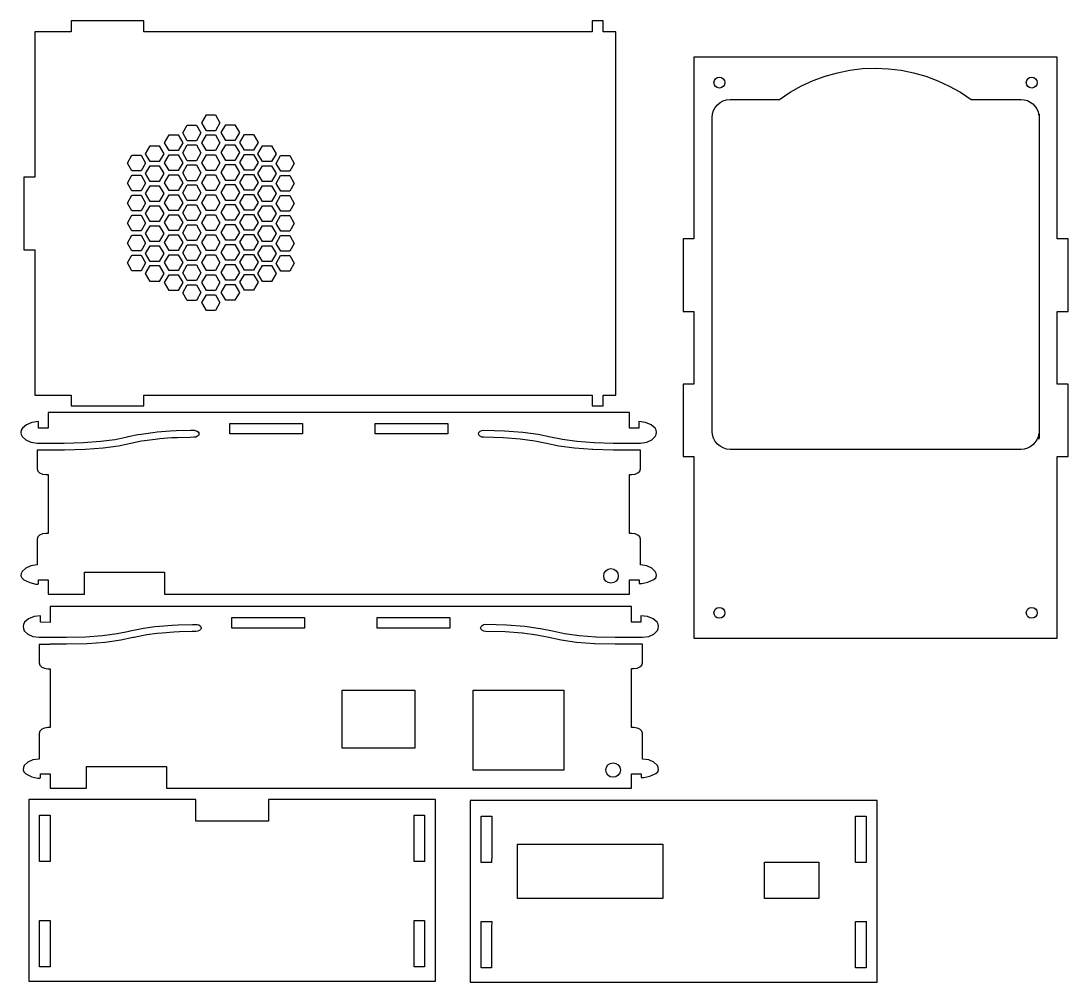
# Model space of a CAD drawing. Extents: x 2 to 290, y 154 to 419.
import ezdxf

# ---------------------------------------------------------------- set-up
doc = ezdxf.new("R2010")
doc.units = 0

msp = doc.modelspace()

# ---------------------------------------------------------------- linework, layer by layer
at = {"layer": 'Layer 1'}
for p, q in [((15.82084, 418.52765), (15.82084, 415.52731)), ((35.82066, 418.52765), (15.82084, 418.52765)), ((35.82066, 415.52731), (35.82066, 418.52765)), ((162.314227, 418.52765), (159.320611, 418.52765)), ((159.320611, 418.52765), (159.320611, 415.52731)), ((162.314227, 415.52731), (162.314227, 418.52765)), ((15.82084, 415.52731), (5.82042, 415.52731)), ((5.82042, 415.52731), (5.82042, 375.527689)), ((144.079164, 415.52731), (35.82066, 415.52731)), ((152.82075, 415.52731), (144.079164, 415.52731)), ((155.820566, 415.52731), (152.82075, 415.52731)), ((159.320611, 415.52731), (155.820566, 415.52731)), ((165.820473, 415.52731), (162.314227, 415.52731)), ((165.820473, 315.527734), (165.820473, 415.52731)), ((227.27333, 408.5502), (187.32487, 408.5502)), ((187.32487, 408.5502), (187.32487, 358.55015)), ((227.27333, 408.54969), (227.27333, 408.5502)), ((247.27366, 408.54969), (227.27333, 408.54969)), ((247.32486, 408.55817), (247.27366, 408.55769)), ((247.27366, 408.55769), (247.27366, 408.54969)), ((247.32486, 408.55017), (247.32486, 408.55817)), ((287.325, 408.55017), (247.32486, 408.55017)), ((287.325, 358.55012), (287.325, 408.55017)), ((223.412329, 403.324818), (226.801465, 404.282935)), ((226.801465, 404.282935), (230.260324, 404.973903)), ((230.260324, 404.973903), (233.77333, 405.39265)), ((233.77333, 405.39265), (237.32491, 405.53411)), ((237.32491, 405.53411), (240.854493, 405.381013)), ((237.32491, 405.53411), (237.32491, 405.53411)), ((240.854493, 405.381013), (244.345159, 404.954076)), ((244.345159, 404.954076), (247.781622, 404.258306)), ((247.781622, 404.258306), (251.148594, 403.298711)), ((192.8253, 401.54934), (192.943096, 402.133174)), ((192.943093, 400.965503), (192.8253, 401.54934)), ((193.264456, 400.488694), (192.943093, 400.965503)), ((192.943096, 402.133174), (193.26446, 402.60998)), ((193.26446, 402.60998), (193.741156, 402.931506)), ((193.741156, 402.931506), (194.32495, 403.0495)), ((194.32495, 403.0495), (194.899064, 402.935353)), ((194.32495, 403.0495), (194.32495, 403.0495)), ((194.899064, 402.935353), (195.385777, 402.610164)), ((195.385777, 402.610164), (195.710969, 402.123454)), ((195.710972, 400.975223), (195.38578, 400.48851)), ((195.710969, 402.123454), (195.82512, 401.54934)), ((195.82512, 401.54934), (195.710972, 400.975223)), ((216.905524, 400.62741), (220.10849, 402.10462)), ((220.10849, 402.10462), (223.412329, 403.324818)), ((251.148594, 403.298711), (254.430787, 402.080298)), ((254.430787, 402.080298), (257.612913, 400.608075)), ((278.82522, 401.54934), (278.943016, 402.133174)), ((278.943013, 400.965503), (278.82522, 401.54934)), ((279.264376, 400.488694), (278.943013, 400.965503)), ((278.943016, 402.133174), (279.26438, 402.60998)), ((279.26438, 402.60998), (279.741076, 402.931506)), ((279.741076, 402.931506), (280.32487, 403.0495)), ((280.32487, 403.0495), (280.898984, 402.935353)), ((280.32487, 403.0495), (280.32487, 403.0495)), ((280.898984, 402.935353), (281.385697, 402.610164)), ((281.385697, 402.610164), (281.710889, 402.123454)), ((281.710892, 400.975223), (281.3857, 400.48851)), ((281.710889, 402.123454), (281.82504, 401.54934)), ((281.82504, 401.54934), (281.710892, 400.975223)), ((193.741153, 400.167165), (193.264456, 400.488694)), ((194.32495, 400.04917), (193.741153, 400.167165)), ((194.899067, 400.163318), (194.32495, 400.04917)), ((195.38578, 400.48851), (194.899067, 400.163318)), ((210.86451, 396.92223), (213.819006, 398.898257)), ((213.819006, 398.898257), (216.905524, 400.62741)), ((257.612913, 400.608075), (260.679687, 398.88705)), ((260.679687, 398.88705), (263.61582, 396.92223)), ((279.741073, 400.167165), (279.264376, 400.488694)), ((280.32487, 400.04917), (279.741073, 400.167165)), ((280.898987, 400.163318), (280.32487, 400.04917)), ((281.3857, 400.48851), (280.898987, 400.163318)), ((193.176807, 394.721403), (193.786435, 395.460875)), ((193.786435, 395.460875), (194.525907, 396.070503)), ((194.525907, 396.070503), (195.375413, 396.530478)), ((195.375413, 396.530478), (196.315144, 396.820991)), ((196.315144, 396.820991), (197.32529, 396.92223)), ((197.32529, 396.92223), (210.86451, 396.92223)), ((263.61582, 396.92223), (277.32506, 396.92223)), ((277.32506, 396.92223), (278.25227, 396.836683)), ((278.25227, 396.836683), (279.120187, 396.590311)), ((279.120187, 396.590311), (279.91408, 396.198519)), ((279.91408, 396.198519), (280.619217, 395.676713)), ((280.619217, 395.676713), (281.220867, 395.040295)), ((281.220867, 395.040295), (281.704297, 394.304673)), ((51.82071, 390.477715), (53.06973, 392.642957)), ((53.06973, 392.642957), (55.56984, 392.643957)), ((55.56984, 392.643957), (56.82041, 390.479748)), ((192.32508, 391.92202), (192.426319, 392.932166)), ((192.426319, 392.932166), (192.716832, 393.871897)), ((192.716832, 393.871897), (193.176807, 394.721403)), ((281.704297, 394.304673), (282.054775, 393.485249)), ((282.054775, 393.485249), (282.25757, 392.59743)), ((282.25757, 392.59743), (282.25757, 392.87958)), ((282.25757, 392.87958), (282.32527, 392.87958)), ((282.32527, 392.87958), (282.32527, 391.92202)), ((46.57814, 387.707336), (47.82716, 389.873096)), ((47.82716, 389.873096), (50.32726, 389.874096)), ((50.32726, 389.874096), (51.57783, 387.70937)), ((53.0718, 388.312989), (51.82071, 390.477715)), ((56.82041, 390.479748), (55.57139, 388.313989)), ((57.15992, 387.791057), (58.40894, 389.956816)), ((58.40894, 389.956816), (60.90853, 389.957816)), ((60.90853, 389.957816), (62.15962, 387.79309)), ((192.32508, 360.53427), (192.32508, 391.92202)), ((282.32527, 391.92202), (282.32527, 305.54951)), ((41.55881, 384.986054), (42.80783, 387.151297)), ((42.80783, 387.151297), (45.30793, 387.152297)), ((45.30793, 387.152297), (46.5585, 384.988088)), ((47.82871, 385.542611), (46.57814, 387.707336)), ((51.57783, 387.70937), (50.32881, 385.543611)), ((51.82071, 384.977755), (53.06973, 387.142998)), ((53.06973, 387.142998), (55.56984, 387.143997)), ((55.57139, 388.313989), (53.0718, 388.312989)), ((55.56984, 387.143997), (56.82041, 384.979788)), ((58.41049, 385.626331), (57.15992, 387.791057)), ((62.15962, 387.79309), (60.9106, 385.627331)), ((62.31361, 385.067188), (63.56263, 387.232948)), ((63.56263, 387.232948), (66.06274, 387.233947)), ((66.06274, 387.233947), (67.31382, 385.069221)), ((36.34, 381.977417), (37.58902, 384.143176)), ((37.58902, 384.143176), (40.08913, 384.144176)), ((40.08913, 384.144176), (41.34022, 381.979451)), ((42.80938, 382.821329), (41.55881, 384.986054)), ((46.5585, 384.988088), (45.30948, 382.822329)), ((46.57814, 382.207377), (47.82716, 384.373136)), ((47.82716, 384.373136), (50.32726, 384.374136)), ((50.32881, 385.543611), (47.82871, 385.542611)), ((50.32726, 384.374136), (51.57783, 382.209411)), ((53.0718, 382.813029), (51.82071, 384.977755)), ((56.82041, 384.979788), (55.57139, 382.814029)), ((57.15992, 382.291096), (58.40894, 384.456856)), ((58.40894, 384.456856), (60.90853, 384.457856)), ((60.9106, 385.627331), (58.41049, 385.626331)), ((60.90853, 384.457856), (62.15962, 382.293131)), ((63.5647, 382.902979), (62.31361, 385.067188)), ((67.31382, 385.069221), (66.0648, 382.903979)), ((67.27558, 381.977417), (68.5246, 384.143176)), ((68.5246, 384.143176), (71.02471, 384.144176)), ((71.02471, 384.144176), (72.27528, 381.979451)), ((31.34548, 379.377025), (32.5945, 381.542268)), ((32.5945, 381.542268), (35.0946, 381.543785)), ((35.0946, 381.543785), (36.34517, 379.37906)), ((37.59109, 379.813208), (36.34, 381.977417)), ((41.34022, 381.979451), (40.0912, 379.814208)), ((41.55881, 379.485579), (42.80783, 381.651338)), ((42.80783, 381.651338), (45.30793, 381.652338)), ((45.30948, 382.822329), (42.80938, 382.821329)), ((45.30793, 381.652338), (46.5585, 379.488129)), ((47.82871, 380.042651), (46.57814, 382.207377)), ((51.57783, 382.209411), (50.32881, 380.043651)), ((51.82071, 379.477278), (53.06973, 381.643037)), ((53.06973, 381.643037), (55.56984, 381.644038)), ((55.57139, 382.814029), (53.0718, 382.813029)), ((55.56984, 381.644038), (56.82041, 379.479829)), ((58.41049, 380.126371), (57.15992, 382.291096)), ((62.15962, 382.293131), (60.9106, 380.127371)), ((62.31361, 379.567229), (63.56263, 381.732988)), ((63.56263, 381.732988), (66.06274, 381.733988)), ((66.0648, 382.903979), (63.5647, 382.902979)), ((66.06274, 381.733988), (67.31382, 379.569262)), ((68.52667, 379.813208), (67.27558, 381.977417)), ((72.27528, 381.979451), (71.02626, 379.814208)), ((72.28303, 379.284526), (73.53205, 381.450285)), ((73.53205, 381.450285), (76.032155, 381.451285)), ((76.032155, 381.451285), (77.282725, 379.28656)), ((32.59605, 377.2123), (31.34548, 379.377025)), ((36.34517, 379.37906), (35.09615, 377.2133)), ((36.34, 376.477466), (37.58902, 378.643225)), ((37.58902, 378.643225), (40.08913, 378.644225)), ((40.0912, 379.814208), (37.59109, 379.813208)), ((40.08913, 378.644225), (41.34022, 376.479499)), ((42.80938, 377.32137), (41.55881, 379.485579)), ((46.5585, 379.488129), (45.30948, 377.32237)), ((46.57814, 376.707426), (47.82716, 378.872668)), ((47.82716, 378.872668), (50.32726, 378.873668)), ((50.32881, 380.043651), (47.82871, 380.042651)), ((50.32726, 378.873668), (51.57783, 376.709459)), ((53.0718, 377.313069), (51.82071, 379.477278)), ((56.82041, 379.479829), (55.57139, 377.314069)), ((57.15992, 376.791139), (58.40894, 378.956381)), ((58.40894, 378.956381), (60.90853, 378.957898)), ((60.9106, 380.127371), (58.41049, 380.126371)), ((60.90853, 378.957898), (62.15962, 376.793172)), ((63.5647, 377.402503), (62.31361, 379.567229)), ((67.31382, 379.569262), (66.0648, 377.403503)), ((67.27558, 376.477466), (68.5246, 378.643225)), ((68.5246, 378.643225), (71.02471, 378.644225)), ((71.02626, 379.814208), (68.52667, 379.813208)), ((71.02471, 378.644225), (72.27528, 376.479499)), ((73.5336, 377.120317), (72.28303, 379.284526)), ((77.282725, 379.28656), (76.033705, 377.121317)), ((5.82042, 375.527689), (2.8206, 375.527689)), ((2.8206, 375.527689), (2.8206, 355.527359)), ((31.34548, 373.877075), (32.5945, 376.042317)), ((32.5945, 376.042317), (35.0946, 376.043317)), ((35.09615, 377.2133), (32.59605, 377.2123)), ((35.0946, 376.043317), (36.34517, 373.879108)), ((37.59109, 374.31274), (36.34, 376.477466)), ((41.34022, 376.479499), (40.0912, 374.31374)), ((41.55881, 373.985627), (42.80783, 376.151387)), ((42.80783, 376.151387), (45.30793, 376.152386)), ((45.30948, 377.32237), (42.80938, 377.32137)), ((45.30793, 376.152386), (46.5585, 373.98766)), ((47.82871, 374.5427), (46.57814, 376.707426)), ((51.57783, 376.709459), (50.32881, 374.5437)), ((51.82071, 373.977327), (53.06973, 376.143086)), ((53.06973, 376.143086), (55.56984, 376.144086)), ((55.57139, 377.314069), (53.0718, 377.313069)), ((55.56984, 376.144086), (56.82041, 373.97936)), ((58.41049, 374.626413), (57.15992, 376.791139)), ((62.15962, 376.793172), (60.9106, 374.627413)), ((62.31361, 374.067277), (63.56263, 376.233036)), ((63.56263, 376.233036), (66.06274, 376.234036)), ((66.0648, 377.403503), (63.5647, 377.402503)), ((66.06274, 376.234036), (67.31382, 374.06931)), ((68.52667, 374.31274), (67.27558, 376.477466)), ((72.27528, 376.479499), (71.02626, 374.31374)), ((72.28303, 373.784495), (73.53205, 375.950254)), ((73.53205, 375.950254), (76.032155, 375.951337)), ((76.033705, 377.121317), (73.5336, 377.120317)), ((76.032155, 375.951337), (77.282725, 373.786611)), ((32.59605, 371.712349), (31.34548, 373.877075)), ((36.34517, 373.879108), (35.09615, 371.713349)), ((36.34, 370.97751), (37.58902, 373.143269)), ((37.58902, 373.143269), (40.08913, 373.144269)), ((40.0912, 374.31374), (37.59109, 374.31274)), ((40.08913, 373.144269), (41.34022, 370.979543)), ((42.80938, 371.821418), (41.55881, 373.985627)), ((46.5585, 373.98766), (45.30948, 371.822418)), ((46.57814, 371.207469), (47.82716, 373.372712)), ((47.82716, 373.372712), (50.32726, 373.373712)), ((50.32881, 374.5437), (47.82871, 374.5427)), ((50.32726, 373.373712), (51.57783, 371.209503)), ((53.0718, 371.813118), (51.82071, 373.977327)), ((56.82041, 373.97936), (55.57139, 371.814118)), ((57.15992, 371.29119), (58.40894, 373.456433)), ((58.40894, 373.456433), (60.90853, 373.457432)), ((60.9106, 374.627413), (58.41049, 374.626413)), ((60.90853, 373.457432), (62.15962, 371.293223)), ((63.5647, 371.902551), (62.31361, 374.067277)), ((67.31382, 374.06931), (66.0648, 371.903551)), ((67.27558, 370.97751), (68.5246, 373.143269)), ((68.5246, 373.143269), (71.02471, 373.144269)), ((71.02626, 374.31374), (68.52667, 374.31274)), ((71.02471, 373.144269), (72.27528, 370.979543)), ((73.5336, 371.619769), (72.28303, 373.784495)), ((77.282725, 373.786611), (76.033705, 371.621369)), ((31.34548, 368.377122), (32.5945, 370.542365)), ((32.5945, 370.542365), (35.0946, 370.543364)), ((35.09615, 371.713349), (32.59605, 371.712349)), ((35.0946, 370.543364), (36.34517, 368.379155)), ((37.59109, 368.812784), (36.34, 370.97751)), ((41.34022, 370.979543), (40.0912, 368.813784)), ((41.55881, 368.485691), (42.80783, 370.65145)), ((42.80783, 370.65145), (45.30793, 370.652433)), ((45.30948, 371.822418), (42.80938, 371.821418)), ((45.30793, 370.652433), (46.5585, 368.487708)), ((47.82871, 369.042744), (46.57814, 371.207469)), ((50.32881, 369.043744), (47.82871, 369.042744)), ((51.57783, 371.209503), (50.32881, 369.043744)), ((51.82071, 368.47739), (53.06973, 370.64315)), ((53.06973, 370.64315), (55.56984, 370.644133)), ((55.57139, 371.814118), (53.0718, 371.813118)), ((55.56984, 370.644133), (56.82041, 368.479407)), ((58.41049, 369.126464), (57.15992, 371.29119)), ((60.9106, 369.127464), (58.41049, 369.126464)), ((62.15962, 371.293223), (60.9106, 369.127464)), ((62.31361, 368.56732), (63.56263, 370.732563)), ((63.56263, 370.732563), (66.06274, 370.733563)), ((66.0648, 371.903551), (63.5647, 371.902551)), ((66.06274, 370.733563), (67.31382, 368.569354)), ((68.52667, 368.812784), (67.27558, 370.97751)), ((72.27528, 370.979543), (71.02626, 368.813784)), ((72.28303, 368.284624), (73.53205, 370.450384)), ((73.53205, 370.450384), (76.032155, 370.451384)), ((76.033705, 371.621369), (73.5336, 371.619769)), ((76.032155, 370.451384), (77.282725, 368.286658)), ((32.59605, 366.212396), (31.34548, 368.377122)), ((35.09615, 366.213396), (32.59605, 366.212396)), ((36.34517, 368.379155), (35.09615, 366.213396)), ((36.34, 365.477565), (37.58902, 367.642808)), ((37.58902, 367.642808), (40.08913, 367.643809)), ((40.0912, 368.813784), (37.59109, 368.812784)), ((40.08913, 367.643809), (41.34022, 365.4796)), ((42.80938, 366.320965), (41.55881, 368.485691)), ((45.30948, 366.322465), (42.80938, 366.320965)), ((46.5585, 368.487708), (45.30948, 366.322465)), ((46.57814, 365.707009), (47.82716, 367.872768)), ((47.82716, 367.872768), (50.32726, 367.873769)), ((50.32726, 367.873769), (51.57783, 365.70956)), ((53.0718, 366.312665), (51.82071, 368.47739)), ((55.57139, 366.314165), (53.0718, 366.312665)), ((56.82041, 368.479407), (55.57139, 366.314165)), ((57.15992, 365.79072), (58.40894, 367.956479)), ((58.40894, 367.956479), (60.90853, 367.957479)), ((60.90853, 367.957479), (62.15962, 365.79327)), ((63.5647, 366.402595), (62.31361, 368.56732)), ((66.0648, 366.403595), (63.5647, 366.402595)), ((67.31382, 368.569354), (66.0648, 366.403595)), ((67.27558, 365.477565), (68.5246, 367.642808)), ((68.5246, 367.642808), (71.02471, 367.643809)), ((71.02626, 368.813784), (68.52667, 368.812784)), ((71.02471, 367.643809), (72.27528, 365.4796)), ((73.5336, 366.119899), (72.28303, 368.284624)), ((77.282725, 368.286658), (76.033705, 366.120899)), ((31.34548, 362.876662), (32.5945, 365.042421)), ((32.5945, 365.042421), (35.0946, 365.043421)), ((35.0946, 365.043421), (36.34517, 362.878696)), ((37.59109, 363.31284), (36.34, 365.477565)), ((40.0912, 363.31384), (37.59109, 363.31284)), ((41.34022, 365.4796), (40.0912, 363.31384)), ((41.55881, 362.985731), (42.80783, 365.15149)), ((42.80783, 365.15149), (45.30793, 365.15249)), ((45.30793, 365.15249), (46.5585, 362.987764)), ((47.82871, 363.5428), (46.57814, 365.707009)), ((50.32881, 363.5438), (47.82871, 363.5428)), ((51.57783, 365.70956), (50.32881, 363.5438)), ((51.82071, 362.977431), (53.06973, 365.14319)), ((53.06973, 365.14319), (55.56984, 365.14419)), ((55.56984, 365.14419), (56.82041, 362.979465)), ((58.41049, 363.626511), (57.15992, 365.79072)), ((60.9106, 363.627511), (58.41049, 363.626511)), ((62.15962, 365.79327), (60.9106, 363.627511)), ((62.31361, 363.067377), (63.56263, 365.232619)), ((63.56263, 365.232619), (66.06274, 365.23362)), ((66.06274, 365.23362), (67.31382, 363.069411)), ((68.52667, 363.31284), (67.27558, 365.477565)), ((71.02626, 363.31384), (68.52667, 363.31284)), ((72.27528, 365.4796), (71.02626, 363.31384)), ((72.28303, 362.784682), (73.53205, 364.949924)), ((73.53205, 364.949924), (76.032155, 364.951441)), ((76.033705, 366.120899), (73.5336, 366.119899)), ((76.032155, 364.951441), (77.282725, 362.786716)), ((32.59605, 360.712453), (31.34548, 362.876662)), ((35.09615, 360.713453), (32.59605, 360.712453)), ((36.34517, 362.878696), (35.09615, 360.713453)), ((36.34, 359.977615), (37.58902, 362.142857)), ((37.58902, 362.142857), (40.08913, 362.143857)), ((40.08913, 362.143857), (41.34022, 359.979648)), ((42.80938, 360.821005), (41.55881, 362.985731)), ((45.30948, 360.822005), (42.80938, 360.821005)), ((46.5585, 362.987764), (45.30948, 360.822005)), ((46.57814, 360.207058), (47.82716, 362.372817)), ((47.82716, 362.372817), (50.32726, 362.373817)), ((50.32726, 362.373817), (51.57783, 360.209091)), ((53.0718, 360.812705), (51.82071, 362.977431)), ((55.57139, 360.813705), (53.0718, 360.812705)), ((56.82041, 362.979465), (55.57139, 360.813705)), ((57.15992, 360.290778), (58.40894, 362.456537)), ((58.40894, 362.456537), (60.90853, 362.457537)), ((60.90853, 362.457537), (62.15962, 360.292811)), ((63.5647, 360.902651), (62.31361, 363.067377)), ((66.0648, 360.903651), (63.5647, 360.902651)), ((67.31382, 363.069411), (66.0648, 360.903651)), ((67.27558, 359.977615), (68.5246, 362.142857)), ((68.5246, 362.142857), (71.02471, 362.143857)), ((71.02471, 362.143857), (72.27528, 359.979648)), ((73.5336, 360.619956), (72.28303, 362.784682)), ((76.033705, 360.620956), (73.5336, 360.619956)), ((77.282725, 362.786716), (76.033705, 360.620956)), ((192.32508, 305.54951), (192.32508, 360.53427)), ((31.34548, 357.37671), (32.5945, 359.542469)), ((32.5945, 359.542469), (35.0946, 359.543469)), ((35.0946, 359.543469), (36.34517, 357.378743)), ((37.59109, 357.812889), (36.34, 359.977615)), ((40.0912, 357.813889), (37.59109, 357.812889)), ((41.34022, 359.979648), (40.0912, 357.813889)), ((41.55881, 357.485779), (42.80783, 359.651022)), ((42.80783, 359.651022), (45.30793, 359.652538)), ((45.30793, 359.652538), (46.5585, 357.487812)), ((47.82871, 358.042849), (46.57814, 360.207058)), ((50.32881, 358.043849), (47.82871, 358.042849)), ((51.57783, 360.209091), (50.32881, 358.043849)), ((51.82071, 357.477479), (53.06973, 359.642722)), ((53.06973, 359.642722), (55.56984, 359.644238)), ((55.56984, 359.644238), (56.82041, 357.479512)), ((58.41049, 358.126569), (57.15992, 360.290778)), ((60.9106, 358.127569), (58.41049, 358.126569)), ((62.15962, 360.292811), (60.9106, 358.127569)), ((62.31361, 357.566909), (63.56263, 359.732669)), ((63.5647, 355.4027), (62.31361, 357.566909)), ((63.56263, 359.732669), (66.06274, 359.733668)), ((66.06274, 359.733668), (67.31382, 357.569459)), ((67.31382, 357.569459), (66.0648, 355.4037)), ((68.52667, 357.812889), (67.27558, 359.977615)), ((71.02626, 357.813889), (68.52667, 357.812889)), ((72.27528, 359.979648), (71.02626, 357.813889)), ((72.28303, 357.284727), (73.53205, 359.449969)), ((73.53205, 359.449969), (76.032155, 359.450969)), ((76.032155, 359.450969), (77.282725, 357.28676)), ((187.32487, 358.55015), (184.32505, 358.55015)), ((184.32505, 358.55015), (184.32505, 338.54983)), ((290.32482, 358.55012), (287.325, 358.55012)), ((290.32482, 338.5498), (290.32482, 358.55012)), ((2.8206, 355.527359), (5.82042, 355.527359)), ((5.82042, 355.527359), (5.82042, 315.527734)), ((32.59605, 355.212501), (31.34548, 357.37671)), ((35.09615, 355.213501), (32.59605, 355.212501)), ((36.34517, 357.378743), (35.09615, 355.213501)), ((36.34, 354.477142), (37.58902, 356.642902)), ((37.58902, 356.642902), (40.08913, 356.643901)), ((40.08913, 356.643901), (41.34022, 354.479692)), ((42.80938, 355.321053), (41.55881, 357.485779)), ((45.30948, 355.322053), (42.80938, 355.321053)), ((46.5585, 357.487812), (45.30948, 355.322053)), ((46.57814, 354.707018), (47.82716, 356.872778)), ((47.82871, 352.542293), (46.57814, 354.707018)), ((47.82716, 356.872778), (50.32726, 356.873861)), ((50.32726, 356.873861), (51.57783, 354.709136)), ((51.57783, 354.709136), (50.32881, 352.543893)), ((53.0718, 355.312753), (51.82071, 357.477479)), ((55.57139, 355.313753), (53.0718, 355.312753)), ((56.82041, 357.479512), (55.57139, 355.313753)), ((57.15992, 354.790822), (58.40894, 356.956582)), ((58.41049, 352.626613), (57.15992, 354.790822)), ((58.40894, 356.956582), (60.90853, 356.957581)), ((60.90853, 356.957581), (62.15962, 354.792855)), ((62.15962, 354.792855), (60.9106, 352.627613)), ((66.0648, 355.4037), (63.5647, 355.4027)), ((67.27558, 354.477142), (68.5246, 356.642902)), ((68.5246, 356.642902), (71.02471, 356.643901)), ((71.02471, 356.643901), (72.27528, 354.479692)), ((73.5336, 355.120001), (72.28303, 357.284727)), ((76.033705, 355.121001), (73.5336, 355.120001)), ((77.282725, 357.28676), (76.033705, 355.121001)), ((31.34548, 351.876767), (32.5945, 354.042527)), ((32.59605, 349.712042), (31.34548, 351.876767)), ((32.5945, 354.042527), (35.0946, 354.04351)), ((35.0946, 354.04351), (36.34517, 351.878784)), ((36.34517, 351.878784), (35.09615, 349.713542)), ((37.59109, 352.312933), (36.34, 354.477142)), ((40.0912, 352.313933), (37.59109, 352.312933)), ((41.34022, 354.479692), (40.0912, 352.313933)), ((41.55881, 351.985819), (42.80783, 354.151061)), ((42.80938, 349.821093), (41.55881, 351.985819)), ((42.80783, 354.151061), (45.30793, 354.152062)), ((45.30793, 354.152062), (46.5585, 351.987853)), ((46.5585, 351.987853), (45.30948, 349.822093)), ((50.32881, 352.543893), (47.82871, 352.542293)), ((51.82071, 351.977519), (53.06973, 354.142762)), ((53.0718, 349.812794), (51.82071, 351.977519)), ((53.06973, 354.142762), (55.56984, 354.143762)), ((55.56984, 354.143762), (56.82041, 351.979553)), ((56.82041, 351.979553), (55.57139, 349.813794)), ((60.9106, 352.627613), (58.41049, 352.626613)), ((62.31361, 352.066953), (63.56263, 354.232712)), ((63.5647, 349.902744), (62.31361, 352.066953)), ((63.56263, 354.232712), (66.06274, 354.233712)), ((66.06274, 354.233712), (67.31382, 352.068987)), ((67.31382, 352.068987), (66.0648, 349.903744)), ((68.52667, 352.312933), (67.27558, 354.477142)), ((71.02626, 352.313933), (68.52667, 352.312933)), ((72.27528, 354.479692), (71.02626, 352.313933)), ((72.28303, 351.784251), (73.53205, 353.950011)), ((73.5336, 349.620042), (72.28303, 351.784251)), ((73.53205, 353.950011), (76.032155, 353.95101)), ((76.032155, 353.95101), (77.282725, 351.786801)), ((77.282725, 351.786801), (76.033705, 349.621042)), ((35.09615, 349.713542), (32.59605, 349.712042)), ((36.34, 348.977182), (37.58902, 351.142941)), ((37.59109, 346.812973), (36.34, 348.977182)), ((37.58902, 351.142941), (40.08913, 351.143941)), ((40.08913, 351.143941), (41.34022, 348.979216)), ((41.34022, 348.979216), (40.0912, 346.813973)), ((45.30948, 349.822093), (42.80938, 349.821093)), ((46.57814, 349.207143), (47.82716, 351.372902)), ((47.82871, 347.042417), (46.57814, 349.207143)), ((47.82716, 351.372902), (50.32726, 351.373902)), ((50.32726, 351.373902), (51.57783, 349.209176)), ((51.57783, 349.209176), (50.32881, 347.043417)), ((55.57139, 349.813794), (53.0718, 349.812794)), ((57.15992, 349.290863), (58.40894, 351.456622)), ((58.41049, 347.126137), (57.15992, 349.290863)), ((58.40894, 351.456622), (60.90853, 351.457622)), ((60.90853, 351.457622), (62.15962, 349.292897)), ((62.15962, 349.292897), (60.9106, 347.127137)), ((66.0648, 349.903744), (63.5647, 349.902744)), ((67.27558, 348.977182), (68.5246, 351.142941)), ((68.52667, 346.812973), (67.27558, 348.977182)), ((68.5246, 351.142941), (71.02471, 351.143941)), ((71.02471, 351.143941), (72.27528, 348.979216)), ((72.27528, 348.979216), (71.02626, 346.813973)), ((76.033705, 349.621042), (73.5336, 349.620042)), ((40.0912, 346.813973), (37.59109, 346.812973)), ((41.55881, 346.485344), (42.80783, 348.651103)), ((42.80938, 344.321135), (41.55881, 346.485344)), ((42.80783, 348.651103), (45.30793, 348.652103)), ((45.30793, 348.652103), (46.5585, 346.487894)), ((46.5585, 346.487894), (45.30948, 344.322135)), ((50.32881, 347.043417), (47.82871, 347.042417)), ((51.82071, 346.477043), (53.06973, 348.642802)), ((53.0718, 344.312834), (51.82071, 346.477043)), ((53.06973, 348.642802), (55.56984, 348.643803)), ((55.56984, 348.643803), (56.82041, 346.479594)), ((56.82041, 346.479594), (55.57139, 344.313834)), ((60.9106, 347.127137), (58.41049, 347.126137)), ((62.31361, 346.56691), (63.56263, 348.732669)), ((63.5647, 344.402184), (62.31361, 346.56691)), ((63.56263, 348.732669), (66.06274, 348.733753)), ((66.06274, 348.733753), (67.31382, 346.569027)), ((67.31382, 346.569027), (66.0648, 344.403784)), ((71.02626, 346.813973), (68.52667, 346.812973)), ((45.30948, 344.322135), (42.80938, 344.321135)), ((46.57814, 343.707183), (47.82716, 345.872426)), ((47.82871, 341.542457), (46.57814, 343.707183)), ((47.82716, 345.872426), (50.32726, 345.873942)), ((50.32726, 345.873942), (51.57783, 343.709216)), ((51.57783, 343.709216), (50.32881, 341.543457)), ((51.82071, 340.977117), (53.06973, 343.142876)), ((53.06973, 343.142876), (55.56984, 343.143876)), ((55.57139, 344.313834), (53.0718, 344.312834)), ((55.56984, 343.143876), (56.82041, 340.97915)), ((57.15992, 343.790903), (58.40894, 345.956662)), ((58.41049, 341.626177), (57.15992, 343.790903)), ((58.40894, 345.956662), (60.90853, 345.957662)), ((60.90853, 345.957662), (62.15962, 343.792936)), ((62.15962, 343.792936), (60.9106, 341.627177)), ((66.0648, 344.403784), (63.5647, 344.402184)), ((50.32881, 341.543457), (47.82871, 341.542457)), ((53.0718, 338.812908), (51.82071, 340.977117)), ((56.82041, 340.97915), (55.57139, 338.813908)), ((60.9106, 341.627177), (58.41049, 341.626177)), ((55.57139, 338.813908), (53.0718, 338.812908)), ((184.32505, 338.54983), (187.32487, 338.54983)), ((187.32487, 338.54983), (187.32487, 318.55001)), ((287.325, 318.54998), (287.325, 338.5498)), ((287.325, 338.5498), (290.32482, 338.5498)), ((187.32487, 318.55001), (184.32505, 318.55001)), ((184.32505, 318.55001), (184.32505, 298.5502)), ((290.32482, 318.54998), (287.325, 318.54998)), ((290.32482, 298.55017), (290.32482, 318.54998)), ((5.82042, 315.527734), (15.88337, 315.527734)), ((15.88337, 315.527734), (15.88337, 312.5274)), ((35.88318, 312.5274), (35.88318, 315.527734)), ((35.88318, 315.527734), (142.874587, 315.527734)), ((142.874587, 315.527734), (152.82075, 315.527734)), ((152.82075, 315.527734), (155.820566, 315.527734)), ((155.820566, 315.527734), (158.402838, 315.527734)), ((158.402838, 315.527734), (159.320611, 315.527734)), ((159.320611, 315.527734), (159.320611, 312.5274)), ((162.314227, 312.5274), (162.314227, 315.527734)), ((162.314227, 315.527734), (165.820473, 315.527734)), ((15.88337, 312.5274), (35.88318, 312.5274)), ((159.320611, 312.5274), (162.314227, 312.5274)), ((9.49755, 310.714098), (9.49755, 306.396015)), ((28.653378, 310.713579), (9.49755, 310.714098)), ((34.297993, 310.713579), (28.653378, 310.713579)), ((144.775955, 310.713579), (34.297993, 310.713579)), ((150.415402, 310.713579), (144.775955, 310.713579)), ((169.576499, 310.713579), (150.415402, 310.713579)), ((169.576499, 306.396015), (169.576499, 310.713579)), ((2.128669, 305.837969), (2.022293, 305.243133)), ((2.430072, 306.391348), (2.128669, 305.837969)), ((3.511616, 307.327069), (2.430072, 306.391348)), ((5.054239, 307.956952), (3.511616, 307.327069)), ((6.84525, 308.187655), (5.054239, 307.956952)), ((6.837247, 306.401201), (6.84525, 308.187655)), ((9.49704, 306.384651), (6.837247, 306.401201)), ((9.49755, 306.396015), (9.49704, 306.396015)), ((9.49704, 306.396015), (9.49704, 306.384651)), ((39.551248, 305.354307), (43.116408, 305.636974)), ((43.116408, 305.636974), (44.715793, 305.720175)), ((44.715793, 305.720175), (48.706758, 305.822492)), ((48.706758, 305.822492), (49.563552, 305.833856)), ((49.563552, 305.833856), (49.77646, 305.81938)), ((49.77646, 305.81938), (49.943376, 305.797148)), ((49.943376, 305.797148), (50.384179, 305.668477)), ((50.384179, 305.668477), (50.401187, 305.661217)), ((50.401187, 305.661217), (50.792377, 305.400768)), ((59.52032, 307.71428), (79.52943, 307.71428)), ((59.522331, 304.815764), (59.52032, 307.71428)), ((79.52943, 307.71428), (79.531431, 304.825054)), ((99.537521, 304.810452), (99.53904, 307.71428)), ((99.53904, 307.71428), (119.54763, 307.71428)), ((119.54763, 307.71428), (119.543528, 304.80955)), ((128.434694, 305.555937), (128.906058, 305.766891)), ((128.906058, 305.766891), (129.483899, 305.844268)), ((129.483899, 305.844268), (135.169357, 305.697812)), ((135.169357, 305.697812), (140.179883, 305.30063)), ((172.149467, 306.396015), (169.576499, 306.396015)), ((172.157771, 308.215542), (172.149467, 306.396015)), ((173.955243, 307.982254), (172.157771, 308.215542)), ((175.512077, 307.346686), (173.955243, 307.982254)), ((176.607833, 306.405281), (175.512077, 307.346686)), ((176.91392, 305.850029), (176.607833, 306.405281)), ((177.022072, 305.254483), (176.91392, 305.850029)), ((2.022293, 305.243133), (2.112718, 304.647922)), ((2.112718, 304.647922), (2.372062, 304.093549)), ((2.372062, 304.093549), (3.325919, 303.154809)), ((3.325919, 303.154809), (4.740684, 302.521906)), ((19.249566, 302.418364), (23.939633, 302.775536)), ((23.939633, 302.775536), (27.954115, 303.316217)), ((27.954115, 303.316217), (31.22566, 303.99573)), ((31.22566, 303.99573), (31.563105, 304.073763)), ((31.563105, 304.073763), (34.235294, 304.632387)), ((35.212443, 302.774154), (32.601243, 302.232067)), ((34.235294, 304.632387), (35.157208, 304.787931)), ((35.157208, 304.787931), (38.302744, 305.220982)), ((36.073379, 302.917296), (35.212443, 302.774154)), ((38.991541, 303.310555), (36.073379, 302.917296)), ((38.302744, 305.220982), (39.551248, 305.354307)), ((40.297411, 303.445431), (38.991541, 303.310555)), ((43.519953, 303.690894), (40.297411, 303.445431)), ((45.118818, 303.769441), (43.519953, 303.690894)), ((48.634365, 303.855221), (45.118818, 303.769441)), ((49.585212, 303.878491), (48.634365, 303.855221)), ((50.152175, 303.954044), (49.585212, 303.878491)), ((50.617707, 304.159092), (50.152175, 303.954044)), ((50.664728, 304.196837), (50.617707, 304.159092)), ((50.892623, 304.421115), (50.664728, 304.196837)), ((50.792377, 305.400768), (50.794378, 305.400317)), ((50.794378, 305.400317), (50.795378, 305.399867)), ((50.795378, 305.399867), (51.001573, 305.082575)), ((50.979963, 304.573041), (50.892623, 304.421115)), ((51.030086, 304.73634), (50.979963, 304.573041)), ((51.001573, 305.082575), (51.022783, 305.012808)), ((51.022783, 305.012808), (51.047094, 304.850546)), ((51.047094, 304.850546), (51.030086, 304.73634)), ((79.531431, 304.825054), (59.522331, 304.815764)), ((119.543528, 304.80955), (99.537521, 304.810452)), ((128.000786, 304.86035), (128.117154, 305.243168)), ((128.254101, 304.309847), (128.000786, 304.86035)), ((128.117154, 305.243168), (128.434694, 305.555937)), ((128.906674, 303.953428), (128.254101, 304.309847)), ((129.483899, 303.876432), (128.906674, 303.953428)), ((129.487001, 303.876432), (129.483899, 303.876432)), ((134.772356, 303.74765), (129.487001, 303.876432)), ((139.45228, 303.391706), (134.772356, 303.74765)), ((139.468817, 303.390353), (139.45228, 303.391706)), ((139.49569, 303.387197), (139.468817, 303.390353)), ((143.483041, 302.849763), (139.49569, 303.387197)), ((140.179883, 305.30063), (144.402879, 304.71927)), ((143.486142, 302.849312), (143.483041, 302.849763)), ((143.489244, 302.848861), (143.486142, 302.849312)), ((146.747959, 302.172417), (143.489244, 302.848861)), ((144.402879, 304.71927), (144.451971, 304.711017)), ((144.451971, 304.711017), (147.818173, 304.007186)), ((147.818173, 304.007186), (147.821775, 304.006735)), ((147.821775, 304.006735), (151.090308, 303.327711)), ((151.090308, 303.327711), (151.093409, 303.32726)), ((151.093409, 303.32726), (151.09601, 303.326809)), ((151.09601, 303.326809), (155.098865, 302.787311)), ((155.098865, 302.787311), (155.105068, 302.78686)), ((155.105068, 302.78686), (155.125217, 302.785507)), ((155.125217, 302.785507), (159.772993, 302.431526)), ((174.303679, 302.533256), (175.718445, 303.166161)), ((175.718445, 303.166161), (176.672302, 304.104902)), ((176.672302, 304.104902), (176.931646, 304.659274)), ((176.931646, 304.659274), (177.022072, 305.254483)), ((192.426319, 304.539364), (192.32508, 305.54951)), ((192.716832, 303.599633), (192.426319, 304.539364)), ((193.176807, 302.750127), (192.716832, 303.599633)), ((193.786435, 302.010655), (193.176807, 302.750127)), ((281.704297, 303.166857), (281.220867, 302.431235)), ((282.054775, 303.986281), (281.704297, 303.166857)), ((282.25757, 304.8741), (282.054775, 303.986281)), ((282.25757, 303.37393), (282.25757, 304.8741)), ((282.32527, 304.04935), (282.25757, 303.37393)), ((282.32527, 305.54951), (282.32527, 304.04935)), ((4.740684, 302.521906), (6.473179, 302.289829)), ((6.473179, 302.289829), (13.951268, 302.289378)), ((9.49723, 300.322087), (6.47416, 300.322087)), ((6.47416, 300.322087), (6.47416, 295.200841)), ((13.973958, 300.333992), (9.49723, 300.333992)), ((9.49723, 300.333992), (9.49723, 300.322087)), ((13.951268, 302.289378), (19.249566, 302.418364)), ((19.659382, 300.480446), (13.973958, 300.333992)), ((24.669955, 300.877712), (19.659382, 300.480446)), ((28.917132, 301.462651), (24.669955, 300.877712)), ((32.31237, 302.172121), (28.917132, 301.462651)), ((32.601243, 302.232067), (32.31237, 302.172121)), ((146.753662, 302.171064), (146.747959, 302.172417)), ((146.756763, 302.170613), (146.753662, 302.171064)), ((150.148803, 301.461614), (146.756763, 302.170613)), ((150.151904, 301.461163), (150.148803, 301.461614)), ((150.154505, 301.460712), (150.151904, 301.461163)), ((154.390421, 300.877286), (150.154505, 301.460712)), ((154.396124, 300.876835), (154.390421, 300.877286)), ((154.414722, 300.875482), (154.396124, 300.876835)), ((159.383926, 300.48119), (154.414722, 300.875482)), ((159.440252, 300.478034), (159.383926, 300.48119)), ((165.092618, 300.332822), (159.440252, 300.478034)), ((159.772993, 302.431526), (159.828809, 302.42882)), ((159.828809, 302.42882), (165.056911, 302.301178)), ((165.056911, 302.301178), (165.096189, 302.300276)), ((165.095219, 300.332822), (165.092618, 300.332822)), ((169.570913, 300.332822), (165.095219, 300.332822)), ((165.096189, 302.300276), (169.57085, 302.300727)), ((169.57085, 302.300727), (169.57085, 302.301178)), ((169.57085, 302.301178), (172.571182, 302.301178)), ((172.571245, 300.332822), (169.570913, 300.332822)), ((172.571182, 302.301178), (174.303679, 302.533256)), ((172.571245, 295.21324), (172.571245, 300.332822)), ((194.525907, 301.401027), (193.786435, 302.010655)), ((195.375413, 300.941052), (194.525907, 301.401027)), ((196.315144, 300.650539), (195.375413, 300.941052)), ((197.32529, 300.5493), (196.315144, 300.650539)), ((277.32506, 300.5493), (197.32529, 300.5493)), ((278.25227, 300.634847), (277.32506, 300.5493)), ((279.120187, 300.881219), (278.25227, 300.634847)), ((279.91408, 301.273011), (279.120187, 300.881219)), ((280.619217, 301.794818), (279.91408, 301.273011)), ((281.220867, 302.431235), (280.619217, 301.794818)), ((184.32505, 298.5502), (187.32487, 298.5502)), ((187.32487, 298.5502), (187.32487, 248.55015)), ((287.325, 248.55012), (287.325, 298.55017)), ((287.325, 298.55017), (290.32482, 298.55017)), ((6.47416, 295.200841), (6.660654, 294.587615)), ((6.660654, 294.587615), (7.169312, 294.086779)), ((7.169312, 294.086779), (7.9239, 293.749071)), ((171.121512, 293.76147), (171.876097, 294.09918)), ((171.876097, 294.09918), (172.384753, 294.600016)), ((172.384753, 294.600016), (172.571245, 295.21324)), ((7.9239, 293.749071), (8.848181, 293.625226)), ((8.848181, 293.625226), (9.522551, 293.625226)), ((9.522551, 293.625226), (9.522551, 277.412787)), ((169.577114, 277.412785), (169.577114, 293.637625)), ((169.577114, 293.637625), (170.197231, 293.637625)), ((170.197231, 293.637625), (171.121512, 293.76147)), ((7.169042, 276.939163), (6.660562, 276.438305)), ((7.923451, 277.276987), (7.169042, 276.939163)), ((8.847651, 277.4009), (7.923451, 277.276987)), ((9.49774, 277.4009), (8.847651, 277.4009)), ((9.522551, 277.412787), (9.49774, 277.412787)), ((9.49774, 277.412787), (9.49774, 277.4009)), ((170.197231, 277.412785), (169.577114, 277.412785)), ((171.121512, 277.288872), (170.197231, 277.412785)), ((171.876097, 276.951048), (171.121512, 277.288872)), ((172.384753, 276.45019), (171.876097, 276.951048)), ((6.660562, 276.438305), (6.47415, 275.825286)), ((6.47415, 275.825286), (6.47415, 268.736319)), ((172.571245, 275.837172), (172.384753, 276.45019)), ((172.571245, 268.748202), (172.571245, 275.837172)), ((4.741274, 268.504147), (3.326551, 267.871043)), ((6.47415, 268.736319), (4.741274, 268.504147)), ((174.304121, 268.51603), (172.571245, 268.748202)), ((175.718845, 267.882926), (174.304121, 268.51603)), ((2.113652, 266.377701), (2.023263, 265.782495)), ((2.023263, 265.782495), (2.230855, 265.197886)), ((2.372906, 266.93212), (2.113652, 266.377701)), ((3.326551, 267.871043), (2.372906, 266.93212)), ((19.50178, 260.714071), (19.50178, 266.714221)), ((19.50178, 266.714221), (41.51212, 266.714221)), ((41.51212, 266.714221), (41.51212, 260.714073)), ((162.477292, 265.715316), (162.634336, 266.493902)), ((162.634485, 264.936895), (162.477292, 265.715316)), ((162.634336, 266.493902), (163.062896, 267.12974)), ((163.062896, 267.12974), (163.698623, 267.558465)), ((163.698623, 267.558465), (164.477169, 267.71571)), ((164.477169, 267.71571), (165.255881, 267.558613)), ((164.477169, 267.71571), (164.477169, 267.71571)), ((165.255881, 267.558613), (165.891776, 267.129923)), ((165.891776, 267.129923), (166.320466, 266.494028)), ((166.477563, 265.715316), (166.320318, 264.936769)), ((166.320466, 266.494028), (166.477563, 265.715316)), ((176.672492, 266.944004), (175.718845, 267.882926)), ((176.931746, 266.389585), (176.672492, 266.944004)), ((176.815964, 265.222025), (177.022135, 265.794379)), ((177.022135, 265.794379), (176.931746, 266.389585)), ((2.230855, 265.197886), (2.778143, 264.675787)), ((2.778143, 264.675787), (4.438879, 263.869404)), ((4.438879, 263.869404), (6.099615, 263.463915)), ((6.099615, 263.463915), (6.646903, 263.442935)), ((6.646903, 263.442935), (6.854495, 263.559893)), ((6.854495, 263.559893), (6.854495, 264.646648)), ((6.854495, 264.646648), (9.49774, 264.640961)), ((9.49774, 264.640961), (9.49774, 260.714071)), ((163.063078, 264.301225), (162.634485, 264.936895)), ((163.698748, 263.872632), (163.063078, 264.301225)), ((164.477169, 263.715439), (163.698748, 263.872632)), ((165.255756, 263.872483), (164.477169, 263.715439)), ((165.891594, 264.301042), (165.255756, 263.872483)), ((166.320318, 264.936769), (165.891594, 264.301042)), ((169.57143, 260.714073), (169.57143, 264.652849)), ((169.57143, 264.652849), (172.22398, 264.644579)), ((172.22398, 264.644579), (172.22398, 263.628104)), ((172.22398, 263.628104), (172.973691, 263.624481)), ((172.973691, 263.624481), (174.623057, 263.999368)), ((174.623057, 263.999368), (176.272423, 264.730191)), ((176.272423, 264.730191), (176.815964, 265.222025)), ((9.49774, 260.714071), (14.601817, 260.714071)), ((14.601817, 260.714071), (17.5019, 260.714071)), ((17.5019, 260.714071), (19.50178, 260.714071)), ((41.51212, 260.714073), (161.567787, 260.714073)), ((161.567787, 260.714073), (164.46735, 260.714073)), ((164.46735, 260.714073), (169.57143, 260.714073)), ((10.07409, 257.257653), (10.07409, 252.93957)), ((29.229919, 257.257633), (10.07409, 257.257653)), ((34.874534, 257.257633), (29.229919, 257.257633)), ((145.352503, 257.257633), (34.874534, 257.257633)), ((150.99195, 257.257633), (145.352503, 257.257633)), ((170.153046, 257.257633), (150.99195, 257.257633)), ((170.153046, 252.940069), (170.153046, 257.257633)), ((192.943093, 256.133297), (193.264456, 256.610106)), ((193.264456, 256.610106), (193.741153, 256.931635)), ((193.741153, 256.931635), (194.32495, 257.04963)), ((194.32495, 257.04963), (194.899067, 256.935482)), ((194.32495, 257.04963), (194.32495, 257.04963)), ((194.899067, 256.935482), (195.38578, 256.61029)), ((195.38578, 256.61029), (195.710972, 256.123577)), ((278.943013, 256.133297), (279.264376, 256.610106)), ((279.264376, 256.610106), (279.741073, 256.931635)), ((279.741073, 256.931635), (280.32487, 257.04963)), ((280.32487, 257.04963), (280.898987, 256.935482)), ((280.32487, 257.04963), (280.32487, 257.04963)), ((280.898987, 256.935482), (281.3857, 256.61029)), ((281.3857, 256.61029), (281.710892, 256.123577)), ((4.088156, 253.870623), (3.006612, 252.934903)), ((5.630779, 254.500506), (4.088156, 253.870623)), ((7.42179, 254.73121), (5.630779, 254.500506)), ((7.413787, 252.944756), (7.42179, 254.73121)), ((60.09686, 254.257839), (80.10597, 254.257839)), ((60.098861, 251.359319), (60.09686, 254.257839)), ((80.10597, 254.257839), (80.107971, 251.368608)), ((100.11407, 251.354006), (100.115588, 254.257839)), ((100.115588, 254.257839), (120.124178, 254.257839)), ((120.124178, 254.257839), (120.120076, 251.353105)), ((172.734319, 254.759596), (172.726015, 252.940069)), ((174.531791, 254.526308), (172.734319, 254.759596)), ((176.088625, 253.890739), (174.531791, 254.526308)), ((177.184381, 252.949334), (176.088625, 253.890739)), ((192.8253, 255.54946), (192.943093, 256.133297)), ((192.943096, 254.965626), (192.8253, 255.54946)), ((193.26446, 254.48882), (192.943096, 254.965626)), ((193.741156, 254.167294), (193.26446, 254.48882)), ((194.32495, 254.0493), (193.741156, 254.167294)), ((194.899064, 254.163447), (194.32495, 254.0493)), ((195.385777, 254.488636), (194.899064, 254.163447)), ((195.710969, 254.975346), (195.385777, 254.488636)), ((195.82512, 255.54946), (195.710969, 254.975346)), ((195.710972, 256.123577), (195.82512, 255.54946)), ((278.82522, 255.54946), (278.943013, 256.133297)), ((278.943016, 254.965626), (278.82522, 255.54946)), ((279.26438, 254.48882), (278.943016, 254.965626)), ((279.741076, 254.167294), (279.26438, 254.48882)), ((280.32487, 254.0493), (279.741076, 254.167294)), ((280.898984, 254.163447), (280.32487, 254.0493)), ((281.385697, 254.488636), (280.898984, 254.163447)), ((281.710889, 254.975346), (281.385697, 254.488636)), ((281.82504, 255.54946), (281.710889, 254.975346)), ((281.710892, 256.123577), (281.82504, 255.54946)), ((2.705209, 252.381524), (2.598833, 251.786688)), ((2.598833, 251.786688), (2.689258, 251.191478)), ((2.689258, 251.191478), (2.948602, 250.637105)), ((3.006612, 252.934903), (2.705209, 252.381524)), ((10.07358, 252.928206), (7.413787, 252.944756)), ((10.07409, 252.93957), (10.07358, 252.93957)), ((10.07358, 252.93957), (10.07358, 252.928206)), ((32.139645, 250.617272), (34.811834, 251.175896)), ((34.811834, 251.175896), (35.733748, 251.331439)), ((35.733748, 251.331439), (38.879284, 251.76449)), ((38.879284, 251.76449), (40.127788, 251.897815)), ((40.127788, 251.897815), (43.692948, 252.180486)), ((43.692948, 252.180486), (45.292333, 252.263683)), ((45.292333, 252.263683), (49.283298, 252.366004)), ((49.283298, 252.366004), (50.140092, 252.377368)), ((50.140092, 252.377368), (50.353, 252.362892)), ((50.353, 252.362892), (50.519916, 252.34066)), ((50.519916, 252.34066), (50.960719, 252.211985)), ((50.960719, 252.211985), (50.977727, 252.204725)), ((50.977727, 252.204725), (51.368917, 251.944276)), ((51.469093, 250.964624), (51.241198, 250.740346)), ((51.368917, 251.944276), (51.370918, 251.943825)), ((51.370918, 251.943825), (51.371428, 251.943374)), ((51.371428, 251.943374), (51.578143, 251.626083)), ((51.555933, 251.116555), (51.469093, 250.964624)), ((51.606056, 251.27985), (51.555933, 251.116555)), ((51.578143, 251.626083), (51.599353, 251.556321)), ((51.599353, 251.556321), (51.623664, 251.394054)), ((51.623664, 251.394054), (51.606056, 251.27985)), ((80.107971, 251.368608), (60.098861, 251.359319)), ((120.120076, 251.353105), (100.11407, 251.354006)), ((128.577333, 251.404631), (128.693701, 251.787449)), ((128.830648, 250.854127), (128.577333, 251.404631)), ((128.693701, 251.787449), (129.011241, 252.100218)), ((129.483221, 250.497708), (128.830648, 250.854127)), ((129.011241, 252.100218), (129.482605, 252.311172)), ((129.482605, 252.311172), (130.060446, 252.388549)), ((130.060446, 252.388549), (135.745904, 252.242093)), ((135.745904, 252.242093), (140.75643, 251.84491)), ((140.75643, 251.84491), (144.979427, 251.263554)), ((144.979427, 251.263554), (145.028519, 251.255302)), ((145.028519, 251.255302), (148.39472, 250.551471)), ((172.726015, 252.940069), (170.153046, 252.940069)), ((177.490468, 252.394082), (177.184381, 252.949334)), ((177.24885, 250.648954), (177.508194, 251.203327)), ((177.59862, 251.798537), (177.490468, 252.394082)), ((177.508194, 251.203327), (177.59862, 251.798537)), ((2.948602, 250.637105), (3.902459, 249.698365)), ((3.902459, 249.698365), (5.317224, 249.065461)), ((5.317224, 249.065461), (7.049719, 248.833383)), ((7.049719, 248.833383), (14.527808, 248.832887)), ((14.527808, 248.832887), (19.826106, 248.961872)), ((19.826106, 248.961872), (24.516173, 249.319043)), ((24.516173, 249.319043), (28.530655, 249.859725)), ((29.493163, 248.006172), (25.246165, 247.421233)), ((28.530655, 249.859725), (31.8022, 250.539244)), ((32.88832, 248.715643), (29.493163, 248.006172)), ((31.8022, 250.539244), (32.139645, 250.617272)), ((33.177192, 248.775588), (32.88832, 248.715643)), ((35.788913, 249.317673), (33.177192, 248.775588)), ((36.649849, 249.460817), (35.788913, 249.317673)), ((39.568011, 249.854074), (36.649849, 249.460817)), ((40.873881, 249.98895), (39.568011, 249.854074)), ((44.095903, 250.234413), (40.873881, 249.98895)), ((45.695288, 250.312961), (44.095903, 250.234413)), ((49.210314, 250.398743), (45.695288, 250.312961)), ((50.161162, 250.421999), (49.210314, 250.398743)), ((50.728385, 250.497552), (50.161162, 250.421999)), ((51.194176, 250.702602), (50.728385, 250.497552)), ((51.241198, 250.740346), (51.194176, 250.702602)), ((130.060446, 250.420711), (129.483221, 250.497708)), ((130.063548, 250.420711), (130.060446, 250.420711)), ((135.348903, 250.29193), (130.063548, 250.420711)), ((140.028828, 249.935986), (135.348903, 250.29193)), ((140.045365, 249.934452), (140.028828, 249.935986)), ((140.072238, 249.931341), (140.045365, 249.934452)), ((144.05959, 249.393906), (140.072238, 249.931341)), ((144.062691, 249.39341), (144.05959, 249.393906)), ((144.065793, 249.392914), (144.062691, 249.39341)), ((147.324507, 248.71647), (144.065793, 249.392914)), ((147.33021, 248.714937), (147.324507, 248.71647)), ((147.333311, 248.714441), (147.33021, 248.714937)), ((150.725351, 248.00544), (147.333311, 248.714441)), ((148.39472, 250.551471), (148.398322, 250.55102)), ((148.398322, 250.55102), (151.666855, 249.871993)), ((150.728452, 248.004944), (150.725351, 248.00544)), ((150.731053, 248.004448), (150.728452, 248.004944)), ((154.966969, 247.421022), (150.731053, 248.004448)), ((151.666855, 249.871993), (151.669956, 249.871497)), ((151.669956, 249.871497), (151.672557, 249.871)), ((151.672557, 249.871), (155.675413, 249.331499)), ((155.675413, 249.331499), (155.681616, 249.331003)), ((155.681616, 249.331003), (155.701765, 249.32947)), ((155.701765, 249.32947), (160.349542, 248.975487)), ((160.349542, 248.975487), (160.405358, 248.972916)), ((160.405358, 248.972916), (165.633459, 248.845275)), ((165.633459, 248.845275), (165.672737, 248.844238)), ((165.672737, 248.844238), (170.147399, 248.844734)), ((170.147399, 248.844734), (170.147399, 248.84523)), ((170.147399, 248.84523), (173.14773, 248.84523)), ((173.14773, 248.84523), (174.880227, 249.077308)), ((174.880227, 249.077308), (176.294993, 249.710213)), ((176.294993, 249.710213), (177.24885, 250.648954)), ((187.32487, 248.55015), (227.32501, 248.55015)), ((227.32501, 248.55015), (227.32501, 248.54963)), ((227.32501, 248.54963), (247.27366, 248.54963)), ((247.27366, 248.54963), (247.27366, 248.54912)), ((247.27366, 248.54912), (247.32486, 248.54512)), ((247.32486, 248.54512), (247.32486, 248.55012)), ((247.32486, 248.55012), (287.325, 248.55012)), ((10.0737, 246.865626), (7.05063, 246.865626)), ((7.05063, 246.865626), (7.05063, 241.744395)), ((14.550428, 246.877513), (10.0737, 246.877513)), ((10.0737, 246.877513), (10.0737, 246.865626)), ((20.235771, 247.023967), (14.550428, 246.877513)), ((25.246165, 247.421233), (20.235771, 247.023967)), ((154.972672, 247.420526), (154.966969, 247.421022)), ((154.99127, 247.418993), (154.972672, 247.420526)), ((159.960474, 247.024702), (154.99127, 247.418993)), ((160.0168, 247.02159), (159.960474, 247.024702)), ((165.669166, 246.876379), (160.0168, 247.02159)), ((165.671767, 246.876379), (165.669166, 246.876379)), ((170.147462, 246.876379), (165.671767, 246.876379)), ((173.147793, 246.876379), (170.147462, 246.876379)), ((173.147793, 241.756798), (173.147793, 246.876379)), ((7.05063, 241.744395), (7.237042, 241.13117)), ((7.237042, 241.13117), (7.745522, 240.630335)), ((7.745522, 240.630335), (8.499931, 240.292626)), ((8.499931, 240.292626), (9.424131, 240.168782)), ((9.424131, 240.168782), (10.099412, 240.168782)), ((10.099412, 240.168782), (10.099412, 223.956342)), ((170.153663, 223.956342), (170.153663, 240.181184)), ((170.153663, 240.181184), (170.77378, 240.181184)), ((170.77378, 240.181184), (171.69806, 240.305028)), ((171.69806, 240.305028), (172.452645, 240.642737)), ((172.452645, 240.642737), (172.961301, 241.143573)), ((172.961301, 241.143573), (173.147793, 241.756798)), ((90.503259, 234.257517), (110.503064, 234.257517)), ((90.503259, 218.257468), (90.503259, 234.257517)), ((110.503064, 234.257517), (110.503064, 218.257468)), ((126.503115, 234.257517), (151.503128, 234.257517)), ((126.503115, 212.257837), (126.503115, 234.257517)), ((151.503128, 234.257517), (151.503128, 212.257837)), ((7.237423, 222.981859), (7.05101, 222.368841)), ((7.05101, 222.368841), (7.05101, 215.279874)), ((7.745902, 223.482718), (7.237423, 222.981859)), ((8.500311, 223.820542), (7.745902, 223.482718)), ((9.424511, 223.944455), (8.500311, 223.820542)), ((10.0746, 223.944455), (9.424511, 223.944455)), ((10.099412, 223.956342), (10.0746, 223.956342)), ((10.0746, 223.956342), (10.0746, 223.944455)), ((170.77378, 223.956342), (170.153663, 223.956342)), ((171.69806, 223.832429), (170.77378, 223.956342)), ((172.452645, 223.494605), (171.69806, 223.832429)), ((172.961301, 222.993747), (172.452645, 223.494605)), ((173.147793, 222.380729), (172.961301, 222.993747)), ((173.147793, 215.291759), (173.147793, 222.380729)), ((110.503064, 218.257468), (90.503259, 218.257468)), ((2.949766, 213.475675), (2.690512, 212.921256)), ((3.903411, 214.414598), (2.949766, 213.475675)), ((5.318134, 215.047702), (3.903411, 214.414598)), ((7.05101, 215.279874), (5.318134, 215.047702)), ((163.210884, 213.037458), (163.639444, 213.673296)), ((163.639444, 213.673296), (164.275172, 214.102019)), ((164.275172, 214.102019), (165.053718, 214.259265)), ((165.053718, 214.259265), (165.83243, 214.102168)), ((165.053718, 214.259265), (165.053718, 214.259265)), ((165.83243, 214.102168), (166.468325, 213.673478)), ((166.468325, 213.673478), (166.897015, 213.037583)), ((174.880669, 215.059588), (173.147793, 215.291759)), ((176.295393, 214.426483), (174.880669, 215.059588)), ((177.24904, 213.487561), (176.295393, 214.426483)), ((177.508294, 212.933142), (177.24904, 213.487561)), ((2.690512, 212.921256), (2.600124, 212.32605)), ((2.600124, 212.32605), (2.807715, 211.741441)), ((2.807715, 211.741441), (3.355003, 211.219342)), ((3.355003, 211.219342), (5.015739, 210.412958)), ((7.431355, 210.103448), (7.431355, 211.190202)), ((7.431355, 211.190202), (10.0746, 211.184516)), ((10.0746, 211.184516), (10.0746, 207.257628)), ((20.07864, 207.257628), (20.07864, 213.257776)), ((20.07864, 213.257776), (42.08866, 213.257776)), ((42.08866, 213.257776), (42.08866, 207.257628)), ((151.503128, 212.257837), (126.503115, 212.257837)), ((163.05384, 212.258871), (163.210884, 213.037458)), ((163.211033, 211.48045), (163.05384, 212.258871)), ((163.639626, 210.84478), (163.211033, 211.48045)), ((164.275296, 210.416186), (163.639626, 210.84478)), ((166.468143, 210.844597), (165.832305, 210.416038)), ((166.896867, 211.480325), (166.468143, 210.844597)), ((167.054112, 212.258871), (166.896867, 211.480325)), ((166.897015, 213.037583), (167.054112, 212.258871)), ((170.147978, 207.257628), (170.147978, 211.196404)), ((170.147978, 211.196404), (172.800529, 211.188138)), ((172.800529, 211.188138), (172.800529, 210.171661)), ((173.55024, 210.168039), (175.199606, 210.542925)), ((175.199606, 210.542925), (176.848971, 211.273748)), ((176.848971, 211.273748), (177.392512, 211.765582)), ((177.392512, 211.765582), (177.598683, 212.337936)), ((177.598683, 212.337936), (177.508294, 212.933142)), ((5.015739, 210.412958), (6.676475, 210.00747)), ((6.676475, 210.00747), (7.223763, 209.98649)), ((7.223763, 209.98649), (7.431355, 210.103448)), ((165.053718, 210.258994), (164.275296, 210.416186)), ((165.832305, 210.416038), (165.053718, 210.258994)), ((172.800529, 210.171661), (173.55024, 210.168039)), ((10.0746, 207.257628), (15.178677, 207.257628)), ((15.178677, 207.257628), (18.07876, 207.257628)), ((18.07876, 207.257628), (20.07864, 207.257628)), ((42.08866, 207.257628), (162.144335, 207.257628)), ((162.144335, 207.257628), (165.043899, 207.257628)), ((165.043899, 207.257628), (170.147978, 207.257628)), ((4.17188, 204.138327), (4.17188, 154.138278)), ((7.1718, 204.138327), (4.17188, 204.138327)), ((15.64001, 204.138327), (7.1718, 204.138327)), ((50.16866, 204.138327), (15.64001, 204.138327)), ((50.16866, 198.138176), (50.16866, 204.138327)), ((70.17199, 204.138327), (70.16899, 204.138327)), ((70.16899, 204.138327), (70.16899, 198.138176)), ((101.88788, 204.138327), (70.17199, 204.138327)), ((113.17195, 204.138327), (101.88788, 204.138327)), ((116.17176, 204.138327), (113.17195, 204.138327)), ((116.17176, 154.138278), (116.17176, 204.138327)), ((125.72407, 203.881971), (125.72407, 153.881922)), ((128.72388, 203.881971), (125.72407, 203.881971)), ((171.724279, 203.881971), (128.72388, 203.881971)), ((171.724279, 203.801873), (171.724279, 203.881971)), ((171.728979, 203.801873), (171.724279, 203.801873)), ((191.724141, 203.881971), (171.728979, 203.881971)), ((171.728979, 203.881971), (171.728979, 203.801873)), ((191.729341, 203.881971), (191.724141, 203.881971)), ((234.724133, 203.881971), (191.729341, 203.881971)), ((237.72395, 203.881971), (234.724133, 203.881971)), ((237.72395, 153.881922), (237.72395, 203.881971)), ((7.17164, 187.03798), (7.1717, 199.838331)), ((7.1717, 199.838331), (10.07384, 199.839331)), ((10.07384, 199.839331), (10.07385, 189.139209)), ((110.26669, 199.838331), (113.17195, 199.838331)), ((110.26669, 187.040179), (110.26669, 199.838331)), ((113.17195, 199.838331), (113.17195, 189.138209)), ((128.72388, 199.581975), (131.62707, 199.581975)), ((128.72394, 186.781756), (128.72388, 199.581975)), ((131.62707, 199.581975), (131.62758, 188.887537)), ((231.821468, 199.578875), (234.724133, 199.581975)), ((231.821468, 186.781723), (231.821468, 199.578875)), ((234.724133, 199.581975), (234.724133, 188.881853)), ((70.16899, 198.138176), (50.16866, 198.138176)), ((138.724308, 191.882187), (178.723934, 191.882187)), ((138.724308, 176.882069), (138.724308, 191.882187)), ((178.723934, 191.882187), (178.723934, 176.882069)), ((10.07385, 189.139209), (10.07385, 187.042179)), ((113.17195, 189.138209), (113.17195, 187.038079)), ((131.62758, 188.887537), (131.62558, 186.782756)), ((234.724133, 188.881853), (234.724133, 186.781723)), ((10.07533, 187.04008), (7.17164, 187.03798)), ((10.07385, 187.042179), (10.07485, 187.040079)), ((10.07433, 187.040079), (10.07533, 187.04008)), ((10.07485, 187.040079), (10.07433, 187.040079)), ((113.17143, 187.038079), (110.26669, 187.040179)), ((113.17143, 187.008109), (113.17143, 187.038079)), ((113.17195, 187.008109), (113.17143, 187.008109)), ((113.17195, 187.038079), (113.17195, 187.008109)), ((131.62558, 186.782756), (128.72394, 186.781756)), ((206.724292, 186.881975), (221.723893, 186.881975)), ((206.724292, 176.882069), (206.724292, 186.881975)), ((221.723893, 186.881975), (221.723893, 176.882069)), ((234.723616, 186.781723), (231.821468, 186.781723)), ((234.723616, 186.765183), (234.723616, 186.781723)), ((234.724133, 186.765183), (234.723616, 186.765183)), ((234.724133, 186.781723), (234.724133, 186.765183)), ((178.723934, 176.882069), (138.724308, 176.882069)), ((221.723893, 176.882069), (206.724292, 176.882069)), ((7.17229, 158.038193), (7.17229, 170.838034)), ((7.17229, 170.838034), (10.08115, 170.838034)), ((10.06868, 170.835951), (10.06468, 170.837951)), ((10.06468, 170.837951), (10.07708, 169.134179)), ((10.06816, 170.840051), (10.06868, 170.835951)), ((10.08115, 170.838034), (10.06816, 170.840051)), ((110.26669, 158.040416), (110.26769, 170.834966)), ((110.26769, 170.834966), (113.17139, 170.838066)), ((113.17139, 170.838066), (113.17143, 170.841651)), ((113.17143, 170.841651), (113.17195, 170.841651)), ((113.17195, 170.841651), (113.17195, 170.838051)), ((113.17195, 170.838051), (113.17195, 169.138413)), ((128.72395, 170.581678), (131.6281, 170.582712)), ((128.72395, 157.781976), (128.72395, 170.581678)), ((131.6281, 170.582712), (131.6261, 168.885141)), ((231.817851, 157.776775), (231.818884, 170.578577)), ((231.818884, 170.578577), (234.723616, 170.581678)), ((234.723616, 170.663327), (234.724133, 170.663327)), ((234.723616, 170.581678), (234.723616, 170.663327)), ((234.724133, 170.663327), (234.724133, 170.581677)), ((234.724133, 170.581677), (234.724133, 168.882039)), ((10.07708, 169.134179), (10.07908, 158.035293)), ((113.17195, 169.138413), (113.17195, 158.038316)), ((131.6261, 168.885141), (131.6261, 157.782976)), ((234.724133, 168.882039), (234.724133, 157.781942)), ((10.07908, 158.035293), (7.17229, 158.038193)), ((113.17195, 158.038316), (110.26669, 158.040416)), ((131.6261, 157.782976), (128.72395, 157.781976)), ((234.724133, 157.781942), (231.817851, 157.776775)), ((4.17188, 154.138278), (7.1717, 154.138278)), ((7.1717, 154.138278), (113.17195, 154.138278)), ((113.17195, 154.138278), (116.17176, 154.138278)), ((125.72407, 153.881922), (128.72388, 153.881922)), ((128.72388, 153.881922), (234.724133, 153.881922)), ((234.724133, 153.881922), (237.72395, 153.881922))]:
    msp.add_line(p, q, dxfattribs=at)

doc.saveas('drawing.dxf')
